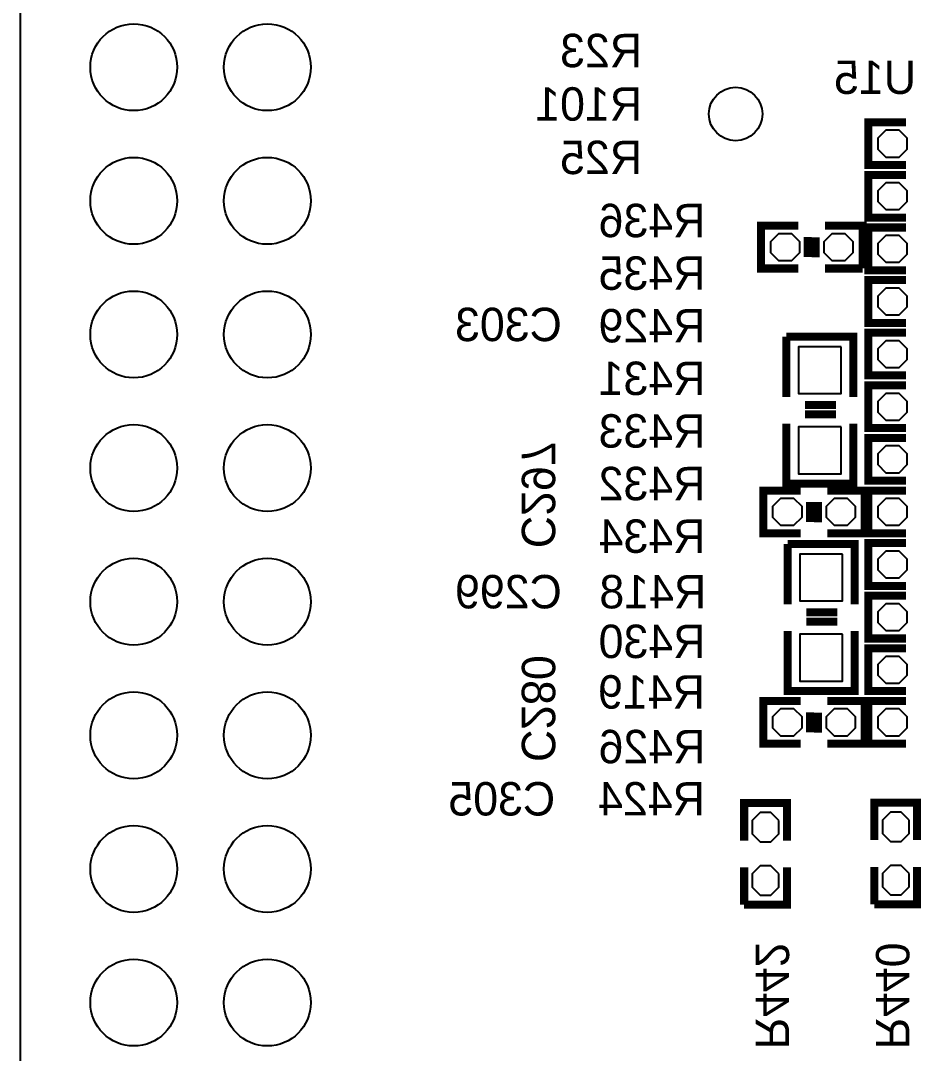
# Model space of a CAD drawing. Extents: x -57 to 527, y -107 to 303.
# Drawn here: x 0 to 17.12, y 23.8 to 43.43 of the extents above; entities that cross this region are included whole.
import ezdxf

# ---------------------------------------------------------------- set-up
doc = ezdxf.new("R2010")
doc.units = 0
doc.header["$MEASUREMENT"] = 0
for name, color, linetype in [('BOARD_GEOMETRY_OUTLINE', 3, 'CONTINUOUS'), ('PACKAGE_GEOMETRY_SILKSCREEN_B', 4, 'CONTINUOUS'), ('PIN_B', 5, 'CONTINUOUS'), ('REF_DES_SILKSCREEN_B', 6, 'CONTINUOUS')]:
    doc.layers.add(name, color=color, linetype=linetype)

msp = doc.modelspace()

# ---------------------------------------------------------------- linework, layer by layer
at = {"layer": 'BOARD_GEOMETRY_OUTLINE'}
msp.add_lwpolyline([(1.999996, 0, -0.414214), (0, 1.999996), (0, 77.999844, -0.414214), (1.999996, 79.99984), (72.999854, 79.99984, -0.414214), (74.99985, 77.999844), (74.99985, 1.999996, -0.414214), (72.999854, 0)], format="xyb", close=True, dxfattribs=at)
at = {"layer": 'PACKAGE_GEOMETRY_SILKSCREEN_B'}
for points in [[(16.825468, 40.685466, 0.1524, 0.1524, 0), (16.114268, 40.685466, 0.1524, 0.1524, 0), (16.114268, 41.498266, 0.1524, 0.1524, 0), (16.825468, 41.498266, 0.1524, 0.1524, 0)], [(16.825468, 39.685468, 0.1524, 0.1524, 0), (16.114268, 39.685468, 0.1524, 0.1524, 0), (16.114268, 40.498268, 0.1524, 0.1524, 0), (16.825468, 40.498268, 0.1524, 0.1524, 0)], [(14.7828, 38.718998, 0.1524, 0.1524, 0), (14.0716, 38.718998, 0.1524, 0.1524, 0), (14.0716, 39.531798, 0.1524, 0.1524, 0), (14.7828, 39.531798, 0.1524, 0.1524, 0)], [(15.2908, 39.531798, 0.1524, 0.1524, 0), (16.002, 39.531798, 0.1524, 0.1524, 0), (16.002, 38.718998, 0.1524, 0.1524, 0)], [(16.825468, 38.68547, 0.1524, 0.1524, 0), (16.114268, 38.68547, 0.1524, 0.1524, 0), (16.114268, 39.49827, 0.1524, 0.1524, 0), (16.825468, 39.49827, 0.1524, 0.1524, 0)], [(14.9606, 39.315898, 0.1524, 0.1524, 0), (14.9606, 38.934898, 0.1524, 0.1524, 0)], [(15.113, 39.310818, 0.1524, 0.1524, 0), (15.113, 38.929818, 0.1524, 0.1524, 0)], [(16.002, 38.718998, 0.1524, 0.1524, 0), (15.2908, 38.718998, 0.1524, 0.1524, 0)], [(16.825468, 37.685472, 0.1524, 0.1524, 0), (16.114268, 37.685472, 0.1524, 0.1524, 0), (16.114268, 38.498272, 0.1524, 0.1524, 0), (16.825468, 38.498272, 0.1524, 0.1524, 0)], [(14.5542, 37.42055, 0.1524, 0.1524, 0), (14.5542, 36.27755, 0.1524, 0.1524, 0)], [(15.8242, 36.27755, 0.1524, 0.1524, 0), (15.8242, 37.42055, 0.1524, 0.1524, 0), (14.5542, 37.42055, 0.1524, 0.1524, 0)], [(16.825468, 36.685474, 0.1524, 0.1524, 0), (16.114268, 36.685474, 0.1524, 0.1524, 0), (16.114268, 37.498274, 0.1524, 0.1524, 0), (16.825468, 37.498274, 0.1524, 0.1524, 0)], [(16.825468, 35.685476, 0.1524, 0.1524, 0), (16.114268, 35.685476, 0.1524, 0.1524, 0), (16.114268, 36.498276, 0.1524, 0.1524, 0), (16.825468, 36.498276, 0.1524, 0.1524, 0)], [(14.9098, 36.12515, 0.1524, 0.1524, 0), (15.494, 36.12515, 0.1524, 0.1524, 0)], [(14.9098, 35.94735, 0.1524, 0.1524, 0), (15.494, 35.94735, 0.1524, 0.1524, 0)], [(14.5542, 35.76955, 0.1524, 0.1524, 0), (14.5542, 34.62655, 0.1524, 0.1524, 0), (15.8242, 34.62655, 0.1524, 0.1524, 0), (15.8242, 35.76955, 0.1524, 0.1524, 0)], [(16.825468, 34.685478, 0.1524, 0.1524, 0), (16.114268, 34.685478, 0.1524, 0.1524, 0), (16.114268, 35.498278, 0.1524, 0.1524, 0), (16.825468, 35.498278, 0.1524, 0.1524, 0)], [(14.825472, 33.68548, 0.1524, 0.1524, 0), (14.114272, 33.68548, 0.1524, 0.1524, 0), (14.114272, 34.49828, 0.1524, 0.1524, 0), (14.825472, 34.49828, 0.1524, 0.1524, 0)], [(15.333472, 34.49828, 0.1524, 0.1524, 0), (16.044672, 34.49828, 0.1524, 0.1524, 0), (16.044672, 33.68548, 0.1524, 0.1524, 0)], [(16.825468, 33.68548, 0.1524, 0.1524, 0), (16.114268, 33.68548, 0.1524, 0.1524, 0), (16.114268, 34.49828, 0.1524, 0.1524, 0), (16.825468, 34.49828, 0.1524, 0.1524, 0)], [(15.003272, 34.28238, 0.1524, 0.1524, 0), (15.003272, 33.90138, 0.1524, 0.1524, 0)], [(15.155672, 34.2773, 0.1524, 0.1524, 0), (15.155672, 33.8963, 0.1524, 0.1524, 0)], [(16.044672, 33.68548, 0.1524, 0.1524, 0), (15.333472, 33.68548, 0.1524, 0.1524, 0)], [(16.825468, 32.685482, 0.1524, 0.1524, 0), (16.114268, 32.685482, 0.1524, 0.1524, 0), (16.114268, 33.498282, 0.1524, 0.1524, 0), (16.825468, 33.498282, 0.1524, 0.1524, 0)], [(14.5796, 33.48101, 0.1524, 0.1524, 0), (14.5796, 32.33801, 0.1524, 0.1524, 0)], [(15.8496, 32.33801, 0.1524, 0.1524, 0), (15.8496, 33.48101, 0.1524, 0.1524, 0), (14.5796, 33.48101, 0.1524, 0.1524, 0)], [(16.825468, 31.685484, 0.1524, 0.1524, 0), (16.114268, 31.685484, 0.1524, 0.1524, 0), (16.114268, 32.498284, 0.1524, 0.1524, 0), (16.825468, 32.498284, 0.1524, 0.1524, 0)], [(14.9352, 32.18561, 0.1524, 0.1524, 0), (15.5194, 32.18561, 0.1524, 0.1524, 0)], [(14.9352, 32.00781, 0.1524, 0.1524, 0), (15.5194, 32.00781, 0.1524, 0.1524, 0)], [(14.5796, 31.83001, 0.1524, 0.1524, 0), (14.5796, 30.68701, 0.1524, 0.1524, 0), (15.8496, 30.68701, 0.1524, 0.1524, 0), (15.8496, 31.83001, 0.1524, 0.1524, 0)], [(16.825468, 30.685486, 0.1524, 0.1524, 0), (16.114268, 30.685486, 0.1524, 0.1524, 0), (16.114268, 31.498286, 0.1524, 0.1524, 0), (16.825468, 31.498286, 0.1524, 0.1524, 0)], [(14.825472, 29.685488, 0.1524, 0.1524, 0), (14.114272, 29.685488, 0.1524, 0.1524, 0), (14.114272, 30.498288, 0.1524, 0.1524, 0), (14.825472, 30.498288, 0.1524, 0.1524, 0)], [(15.333472, 30.498288, 0.1524, 0.1524, 0), (16.044672, 30.498288, 0.1524, 0.1524, 0), (16.044672, 29.685488, 0.1524, 0.1524, 0)], [(16.825468, 29.685488, 0.1524, 0.1524, 0), (16.114268, 29.685488, 0.1524, 0.1524, 0), (16.114268, 30.498288, 0.1524, 0.1524, 0), (16.825468, 30.498288, 0.1524, 0.1524, 0)], [(15.003272, 30.282388, 0.1524, 0.1524, 0), (15.003272, 29.901388, 0.1524, 0.1524, 0)], [(15.155672, 30.277308, 0.1524, 0.1524, 0), (15.155672, 29.896308, 0.1524, 0.1524, 0)], [(16.044672, 29.685488, 0.1524, 0.1524, 0), (15.333472, 29.685488, 0.1524, 0.1524, 0)], [(13.751306, 27.845004, 0.1524, 0.1524, 0), (13.751306, 28.556204, 0.1524, 0.1524, 0), (14.564106, 28.556204, 0.1524, 0.1524, 0), (14.564106, 27.845004, 0.1524, 0.1524, 0)], [(16.226028, 27.852878, 0.1524, 0.1524, 0), (16.226028, 28.564078, 0.1524, 0.1524, 0), (17.038828, 28.564078, 0.1524, 0.1524, 0), (17.038828, 27.852878, 0.1524, 0.1524, 0)], [(14.564106, 27.337004, 0.1524, 0.1524, 0), (14.564106, 26.625804, 0.1524, 0.1524, 0), (13.751306, 26.625804, 0.1524, 0.1524, 0)], [(13.751306, 26.625804, 0.1524, 0.1524, 0), (13.751306, 27.337004, 0.1524, 0.1524, 0)], [(17.038828, 27.344878, 0.1524, 0.1524, 0), (17.038828, 26.633678, 0.1524, 0.1524, 0), (16.226028, 26.633678, 0.1524, 0.1524, 0)], [(16.226028, 26.633678, 0.1524, 0.1524, 0), (16.226028, 27.344878, 0.1524, 0.1524, 0)]]:
    msp.add_lwpolyline(points, format="xyseb", dxfattribs=at)
at = {"layer": 'PIN_B'}
for points in [[(16.444468, 41.345866), (16.292068, 41.193466), (16.292068, 40.990266), (16.444468, 40.837866), (16.698468, 40.837866), (16.850868, 40.990266), (16.850868, 41.193466), (16.698468, 41.345866)], [(16.444468, 40.345868), (16.292068, 40.193468), (16.292068, 39.990268), (16.444468, 39.837868), (16.698468, 39.837868), (16.850868, 39.990268), (16.850868, 40.193468), (16.698468, 40.345868)], [(14.4018, 39.379398), (14.2494, 39.226998), (14.2494, 39.023798), (14.4018, 38.871398), (14.6558, 38.871398), (14.8082, 39.023798), (14.8082, 39.226998), (14.6558, 39.379398)], [(15.4178, 39.379398), (15.2654, 39.226998), (15.2654, 39.023798), (15.4178, 38.871398), (15.6718, 38.871398), (15.8242, 39.023798), (15.8242, 39.226998), (15.6718, 39.379398)], [(16.444468, 39.34587), (16.292068, 39.19347), (16.292068, 38.99027), (16.444468, 38.83787), (16.698468, 38.83787), (16.850868, 38.99027), (16.850868, 39.19347), (16.698468, 39.34587)], [(16.444468, 38.345872), (16.292068, 38.193472), (16.292068, 37.990272), (16.444468, 37.837872), (16.698468, 37.837872), (16.850868, 37.990272), (16.850868, 38.193472), (16.698468, 38.345872)], [(16.444468, 37.345874), (16.292068, 37.193474), (16.292068, 36.990274), (16.444468, 36.837874), (16.698468, 36.837874), (16.850868, 36.990274), (16.850868, 37.193474), (16.698468, 37.345874)], [(15.5956, 37.23005), (14.7828, 37.23005), (14.7828, 36.34105), (15.5956, 36.34105)], [(16.444468, 36.345876), (16.292068, 36.193476), (16.292068, 35.990276), (16.444468, 35.837876), (16.698468, 35.837876), (16.850868, 35.990276), (16.850868, 36.193476), (16.698468, 36.345876)], [(15.5956, 35.70605), (14.7828, 35.70605), (14.7828, 34.81705), (15.5956, 34.81705)], [(16.444468, 35.345878), (16.292068, 35.193478), (16.292068, 34.990278), (16.444468, 34.837878), (16.698468, 34.837878), (16.850868, 34.990278), (16.850868, 35.193478), (16.698468, 35.345878)], [(14.444472, 34.34588), (14.292072, 34.19348), (14.292072, 33.99028), (14.444472, 33.83788), (14.698472, 33.83788), (14.850872, 33.99028), (14.850872, 34.19348), (14.698472, 34.34588)], [(15.460472, 34.34588), (15.308072, 34.19348), (15.308072, 33.99028), (15.460472, 33.83788), (15.714472, 33.83788), (15.866872, 33.99028), (15.866872, 34.19348), (15.714472, 34.34588)], [(16.444468, 34.34588), (16.292068, 34.19348), (16.292068, 33.99028), (16.444468, 33.83788), (16.698468, 33.83788), (16.850868, 33.99028), (16.850868, 34.19348), (16.698468, 34.34588)], [(15.621, 33.29051), (14.8082, 33.29051), (14.8082, 32.40151), (15.621, 32.40151)], [(16.444468, 33.345882), (16.292068, 33.193482), (16.292068, 32.990282), (16.444468, 32.837882), (16.698468, 32.837882), (16.850868, 32.990282), (16.850868, 33.193482), (16.698468, 33.345882)], [(16.444468, 32.345884), (16.292068, 32.193484), (16.292068, 31.990284), (16.444468, 31.837884), (16.698468, 31.837884), (16.850868, 31.990284), (16.850868, 32.193484), (16.698468, 32.345884)], [(15.621, 31.76651), (14.8082, 31.76651), (14.8082, 30.87751), (15.621, 30.87751)], [(16.444468, 31.345886), (16.292068, 31.193486), (16.292068, 30.990286), (16.444468, 30.837886), (16.698468, 30.837886), (16.850868, 30.990286), (16.850868, 31.193486), (16.698468, 31.345886)], [(14.444472, 30.345888), (14.292072, 30.193488), (14.292072, 29.990288), (14.444472, 29.837888), (14.698472, 29.837888), (14.850872, 29.990288), (14.850872, 30.193488), (14.698472, 30.345888)], [(15.460472, 30.345888), (15.308072, 30.193488), (15.308072, 29.990288), (15.460472, 29.837888), (15.714472, 29.837888), (15.866872, 29.990288), (15.866872, 30.193488), (15.714472, 30.345888)], [(16.444468, 30.345888), (16.292068, 30.193488), (16.292068, 29.990288), (16.444468, 29.837888), (16.698468, 29.837888), (16.850868, 29.990288), (16.850868, 30.193488), (16.698468, 30.345888)], [(14.411706, 28.226004), (14.259306, 28.378404), (14.056106, 28.378404), (13.903706, 28.226004), (13.903706, 27.972004), (14.056106, 27.819604), (14.259306, 27.819604), (14.411706, 27.972004)], [(16.886428, 28.233878), (16.734028, 28.386278), (16.530828, 28.386278), (16.378428, 28.233878), (16.378428, 27.979878), (16.530828, 27.827478), (16.734028, 27.827478), (16.886428, 27.979878)], [(14.411706, 27.210004), (14.259306, 27.362404), (14.056106, 27.362404), (13.903706, 27.210004), (13.903706, 26.956004), (14.056106, 26.803604), (14.259306, 26.803604), (14.411706, 26.956004)], [(16.886428, 27.217878), (16.734028, 27.370278), (16.530828, 27.370278), (16.378428, 27.217878), (16.378428, 26.963878), (16.530828, 26.811478), (16.734028, 26.811478), (16.886428, 26.963878)]]:
    msp.add_lwpolyline(points, close=True, dxfattribs=at)
for centre, radius in [((2.149856, 42.545), 0.8255), ((4.689856, 42.545), 0.8255), ((13.589, 41.656), 0.508), ((2.149856, 40.005), 0.8255), ((4.689856, 40.005), 0.8255), ((2.149856, 37.465), 0.8255), ((4.689856, 37.465), 0.8255), ((2.149856, 34.925), 0.8255), ((4.689856, 34.925), 0.8255), ((2.149856, 32.385), 0.8255), ((4.689856, 32.385), 0.8255), ((2.149856, 29.845), 0.8255), ((4.689856, 29.845), 0.8255), ((2.149856, 27.305), 0.8255), ((4.689856, 27.305), 0.8255), ((2.149856, 24.765), 0.8255), ((4.689856, 24.765), 0.8255)]:
    msp.add_circle(centre, radius, dxfattribs=at)

# ---------------------------------------------------------------- texts
at = {"layer": 'REF_DES_SILKSCREEN_B', "text_generation_flag": 2, "width": 1.0004}
for s, p in [('R23', (11.811, 42.545)), ('U15', (17.018, 42.037)), ('R101', (11.811, 41.529)), ('R25', (11.811, 40.513)), ('R436', (13.015722, 39.313866)), ('R435', (13.015722, 38.313868)), ('C303', (10.287, 37.338)), ('R429', (13.015722, 37.31387)), ('R431', (13.015722, 36.313872)), ('R433', (13.015722, 35.313874)), ('R432', (13.015722, 34.313876)), ('R434', (13.015722, 33.313878)), ('C299', (10.287, 32.258)), ('R418', (13.0302, 32.258)), ('R430', (13.015722, 31.313882)), ('R419', (13.0048, 30.353)), ('R426', (13.015722, 29.313886)), ('C305', (10.16, 28.321)), ('R424', (13.0048, 28.321))]:
    msp.add_text(s, height=0.635, dxfattribs=at).set_placement(p)
for s, p in [('C297', (9.525, 33.401)), ('C280', (9.525, 29.337)), ('R442', (13.97, 23.876)), ('R440', (16.256, 23.876))]:
    msp.add_text(s, height=0.635, rotation=270, dxfattribs=at).set_placement(p)

doc.saveas('drawing.dxf')
